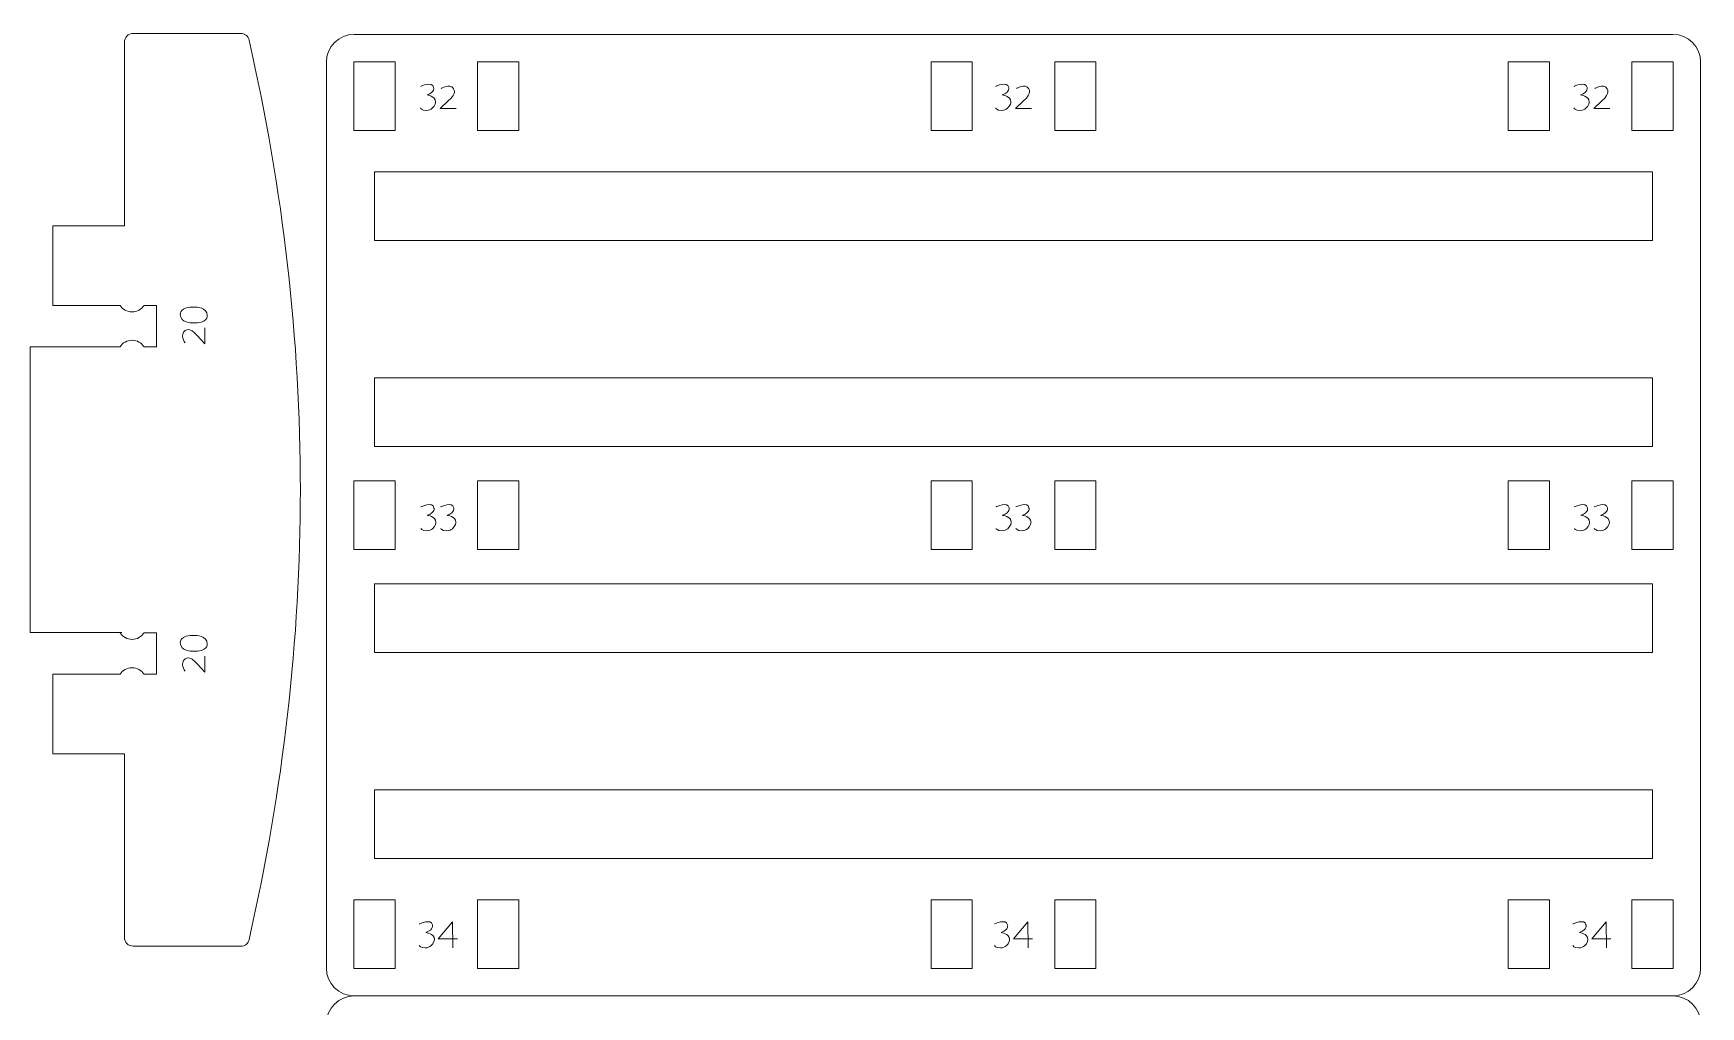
# Model space of a CAD drawing. Header units: centimetres. Extents: x -25 to 25, y -32.5 to 32.5.
# Drawn here: x 2.29 to 14.42, y -16.24 to -9.15 of the extents above; entities that cross this region are included whole.
import ezdxf

# ---------------------------------------------------------------- set-up
doc = ezdxf.new("R2010")
doc.units = ezdxf.units.CM
doc.header["$MEASUREMENT"] = 0
doc.layers.add('Capa 1', color=7, linetype='Continuous')

msp = doc.modelspace()

# ---------------------------------------------------------------- linework, layer by layer
at = {"layer": 'Capa 1', "color": 250, "lineweight": 20}
for points in [[(4.62396, -9.85802), (4.92396, -9.85802), (4.92396, -9.35804), (4.62396, -9.35804), (4.62396, -9.85802)], [(5.52396, -9.85802), (5.82396, -9.85802), (5.82396, -9.35804), (5.52396, -9.35804), (5.52396, -9.85802)], [(8.82396, -9.85802), (9.12396, -9.85802), (9.12396, -9.35804), (8.82396, -9.35804), (8.82396, -9.85802)], [(9.72396, -9.85802), (10.02396, -9.85802), (10.02396, -9.35804), (9.72396, -9.35804), (9.72396, -9.85802)], [(13.02396, -9.85802), (13.32396, -9.85802), (13.32396, -9.35804), (13.02396, -9.35804), (13.02396, -9.85802)], [(13.92396, -9.85802), (14.22396, -9.85802), (14.22396, -9.35804), (13.92396, -9.35804), (13.92396, -9.85802)], [(4.77396, -10.65802), (14.07396, -10.65802), (14.07396, -10.15802), (4.77396, -10.15802), (4.77396, -10.65802)], [(4.77396, -12.15802), (14.07396, -12.15802), (14.07396, -11.65802), (4.77396, -11.65802), (4.77396, -12.15802)], [(4.62396, -12.90802), (4.92396, -12.90802), (4.92396, -12.40804), (4.62396, -12.40804), (4.62396, -12.90802)], [(5.52396, -12.90802), (5.82396, -12.90802), (5.82396, -12.40804), (5.52396, -12.40804), (5.52396, -12.90802)], [(8.82396, -12.90802), (9.12396, -12.90802), (9.12396, -12.40804), (8.82396, -12.40804), (8.82396, -12.90802)], [(9.72396, -12.90802), (10.02396, -12.90802), (10.02396, -12.40804), (9.72396, -12.40804), (9.72396, -12.90802)], [(13.02396, -12.90802), (13.32396, -12.90802), (13.32396, -12.40804), (13.02396, -12.40804), (13.02396, -12.90802)], [(13.92396, -12.90802), (14.22396, -12.90802), (14.22396, -12.40804), (13.92396, -12.40804), (13.92396, -12.90802)], [(4.77396, -13.65802), (14.07396, -13.65802), (14.07396, -13.15802), (4.77396, -13.15802), (4.77396, -13.65802)], [(4.77396, -15.15802), (14.07396, -15.15802), (14.07396, -14.65802), (4.77396, -14.65802), (4.77396, -15.15802)], [(4.62396, -15.95802), (4.92396, -15.95802), (4.92396, -15.45804), (4.62396, -15.45804), (4.62396, -15.95802)], [(5.52396, -15.95802), (5.82396, -15.95802), (5.82396, -15.45804), (5.52396, -15.45804), (5.52396, -15.95802)], [(8.82396, -15.95802), (9.12396, -15.95802), (9.12396, -15.45804), (8.82396, -15.45804), (8.82396, -15.95802)], [(9.72396, -15.95802), (10.02396, -15.95802), (10.02396, -15.45804), (9.72396, -15.45804), (9.72396, -15.95802)], [(13.02396, -15.95802), (13.32396, -15.95802), (13.32396, -15.45804), (13.02396, -15.45804), (13.02396, -15.95802)], [(13.92396, -15.95802), (14.22396, -15.95802), (14.22396, -15.45804), (13.92396, -15.45804), (13.92396, -15.95802)]]:
    msp.add_lwpolyline(points, close=True, dxfattribs=at)
at = {"layer": 'Capa 1', "color": 250, "lineweight": 9}
for points, knots in [([(2.92214, -13.81636), (2.92214, -13.81636), (2.4321, -13.81636), (2.4321, -13.81636), (2.4321, -13.81636), (2.4321, -13.81636), (2.4321, -14.39641), (2.4321, -14.39641), (2.4321, -14.39641), (2.4321, -14.39641), (2.95361, -14.39641), (2.95361, -14.39641), (2.95361, -14.39641), (2.95361, -14.39641), (2.95361, -15.73283), (2.95361, -15.73283), (2.95361, -15.73283), (2.95364, -15.74957), (2.96028, -15.76564), (2.97214, -15.77747), (2.97214, -15.77747), (2.984, -15.7893), (2.99998, -15.79597), (3.01672, -15.79594), (3.01672, -15.79594), (3.01672, -15.79594), (3.80058, -15.79594), (3.80058, -15.79594), (3.80058, -15.79594), (3.81562, -15.79694), (3.82979, -15.79209), (3.8407, -15.78327), (3.8407, -15.78327), (3.85164, -15.77446), (3.85931, -15.7616), (3.86143, -15.74667), (3.86143, -15.74667), (4.35842, -13.5613), (4.35867, -11.38589), (3.8614, -9.2006), (3.8614, -9.2006), (3.85591, -9.17128), (3.82985, -9.15038), (3.80002, -9.15141), (3.80002, -9.15141), (3.80002, -9.15141), (3.01672, -9.15141), (3.01672, -9.15141), (3.01672, -9.15141), (2.99998, -9.15144), (2.98391, -9.15811), (2.97208, -9.16994), (2.97208, -9.16994), (2.96025, -9.1818), (2.95361, -9.19778), (2.95361, -9.21455), (2.95361, -9.21455), (2.95361, -9.21455), (2.95361, -10.55095), (2.95361, -10.55095), (2.95361, -10.55095), (2.95361, -10.55095), (2.4321, -10.55095), (2.4321, -10.55095), (2.4321, -10.55095), (2.4321, -10.55095), (2.4321, -11.13102), (2.4321, -11.13102), (2.4321, -11.13102), (2.4321, -11.13102), (2.92214, -11.13102), (2.92214, -11.13102)], [0, 0, 0, 0, 0.05263158, 0.05263158, 0.05263158, 0.05263158, 0.10526316, 0.10526316, 0.10526316, 0.10526316, 0.15789474, 0.15789474, 0.15789474, 0.15789474, 0.21052632, 0.21052632, 0.21052632, 0.21052632, 0.26315789, 0.26315789, 0.26315789, 0.26315789, 0.31578947, 0.31578947, 0.31578947, 0.31578947, 0.36842105, 0.36842105, 0.36842105, 0.36842105, 0.42105263, 0.42105263, 0.42105263, 0.42105263, 0.47368421, 0.47368421, 0.47368421, 0.47368421, 0.52631579, 0.52631579, 0.52631579, 0.52631579, 0.57894737, 0.57894737, 0.57894737, 0.57894737, 0.63157895, 0.63157895, 0.63157895, 0.63157895, 0.68421053, 0.68421053, 0.68421053, 0.68421053, 0.73684211, 0.73684211, 0.73684211, 0.73684211, 0.78947368, 0.78947368, 0.78947368, 0.78947368, 0.84210526, 0.84210526, 0.84210526, 0.84210526, 0.89473684, 0.89473684, 0.89473684, 0.89473684, 1, 1, 1, 1]), ([(3.09665, -11.13102), (3.07822, -11.15972), (3.04603, -11.17874), (3.00939, -11.17874), (3.00939, -11.17874), (2.97276, -11.17874), (2.94056, -11.15972), (2.92214, -11.13102)], [0, 0, 0, 0, 0.33333333, 0.33333333, 0.33333333, 0.33333333, 1, 1, 1, 1]), ([(3.09666, -11.43236), (3.09666, -11.43236), (3.18826, -11.43247), (3.18826, -11.43247), (3.18826, -11.43247), (3.18826, -11.43247), (3.18826, -11.13102), (3.18826, -11.13102), (3.18826, -11.13102), (3.18826, -11.13102), (3.09664, -11.13102), (3.09664, -11.13102)], [0, 0, 0, 0, 0.25, 0.25, 0.25, 0.25, 0.5, 0.5, 0.5, 0.5, 1, 1, 1, 1]), ([(3.09665, -11.43236), (3.07822, -11.40366), (3.04603, -11.38464), (3.00939, -11.38464), (3.00939, -11.38464), (2.97276, -11.38464), (2.94056, -11.40366), (2.92214, -11.43236)], [0, 0, 0, 0, 0.33333333, 0.33333333, 0.33333333, 0.33333333, 1, 1, 1, 1]), ([(2.92214, -11.43237), (2.92214, -11.43237), (2.26738, -11.43317), (2.26738, -11.43317), (2.26738, -11.43317), (2.26738, -11.43317), (2.26738, -13.51334), (2.26738, -13.51334), (2.26738, -13.51334), (2.26738, -13.51334), (2.934, -13.51334), (2.934, -13.51334)], [0, 0, 0, 0, 0.25, 0.25, 0.25, 0.25, 0.5, 0.5, 0.5, 0.5, 1, 1, 1, 1]), ([(3.09665, -13.51502), (3.07822, -13.54372), (3.04603, -13.56274), (3.00939, -13.56274), (3.00939, -13.56274), (2.97276, -13.56274), (2.94056, -13.54372), (2.92214, -13.51502)], [0, 0, 0, 0, 0.33333333, 0.33333333, 0.33333333, 0.33333333, 1, 1, 1, 1]), ([(3.09666, -13.81636), (3.09666, -13.81636), (3.18826, -13.81647), (3.18826, -13.81647), (3.18826, -13.81647), (3.18826, -13.81647), (3.18826, -13.51502), (3.18826, -13.51502), (3.18826, -13.51502), (3.18826, -13.51502), (3.09664, -13.51502), (3.09664, -13.51502)], [0, 0, 0, 0, 0.25, 0.25, 0.25, 0.25, 0.5, 0.5, 0.5, 0.5, 1, 1, 1, 1]), ([(3.09665, -13.81636), (3.07822, -13.78766), (3.04603, -13.76864), (3.00939, -13.76864), (3.00939, -13.76864), (2.97276, -13.76864), (2.94056, -13.78766), (2.92214, -13.81636)], [0, 0, 0, 0, 0.33333333, 0.33333333, 0.33333333, 0.33333333, 1, 1, 1, 1])]:
    msp.add_open_spline(points, degree=3, knots=knots, dxfattribs=at)
at = {"layer": 'Capa 1', "color": 250, "lineweight": 20}
for points, knots in [([(4.62617, -16.15802), (4.51495, -16.15802), (4.42396, -16.06703), (4.42396, -15.9558), (4.42396, -15.9558), (4.42396, -15.9558), (4.42396, -9.36024), (4.42396, -9.36024), (4.42396, -9.36024), (4.42396, -9.24901), (4.51495, -9.15802), (4.62617, -9.15802), (4.62617, -9.15802), (4.62617, -9.15802), (14.22173, -9.15802), (14.22173, -9.15802), (14.22173, -9.15802), (14.33297, -9.15802), (14.42396, -9.24901), (14.42396, -9.36024), (14.42396, -9.36024), (14.42396, -9.36024), (14.42396, -15.9558), (14.42396, -15.9558), (14.42396, -15.9558), (14.42396, -16.06703), (14.33297, -16.15802), (14.22173, -16.15802)], [0, 0, 0, 0, 0.125, 0.125, 0.125, 0.125, 0.25, 0.25, 0.25, 0.25, 0.375, 0.375, 0.375, 0.375, 0.5, 0.5, 0.5, 0.5, 0.625, 0.625, 0.625, 0.625, 0.75, 0.75, 0.75, 0.75, 1, 1, 1, 1]), ([(14.22173, -16.15802), (14.22173, -16.15802), (4.62617, -16.15802), (4.62617, -16.15802), (4.62617, -16.15802), (4.51493, -16.15802), (4.42394, -16.24901), (4.42394, -16.36024), (4.42394, -16.36024), (4.42394, -16.36024), (4.42394, -22.9558), (4.42394, -22.9558), (4.42394, -22.9558), (4.42394, -23.06703), (4.51493, -23.15802), (4.62617, -23.15802), (4.62617, -23.15802), (4.62617, -23.15802), (14.22173, -23.15802), (14.22173, -23.15802), (14.22173, -23.15802), (14.33295, -23.15802), (14.42394, -23.06703), (14.42394, -22.9558), (14.42394, -22.9558), (14.42394, -22.9558), (14.42394, -16.36024), (14.42394, -16.36024), (14.42394, -16.36024), (14.42394, -16.24901), (14.33295, -16.15802), (14.22173, -16.15802)], [0, 0, 0, 0, 0.11111111, 0.11111111, 0.11111111, 0.11111111, 0.22222222, 0.22222222, 0.22222222, 0.22222222, 0.33333333, 0.33333333, 0.33333333, 0.33333333, 0.44444444, 0.44444444, 0.44444444, 0.44444444, 0.55555556, 0.55555556, 0.55555556, 0.55555556, 0.66666667, 0.66666667, 0.66666667, 0.66666667, 0.77777778, 0.77777778, 0.77777778, 0.77777778, 1, 1, 1, 1])]:
    msp.add_open_spline(points, degree=3, knots=knots, dxfattribs=at)
at = {"layer": 'Capa 1', "color": 22, "lineweight": 5}
for points, knots in [([(5.10871, -9.69379), (5.10871, -9.69379), (5.11594, -9.71227), (5.15199, -9.71107), (5.15199, -9.71107), (5.1707, -9.71045), (5.1841, -9.70376), (5.19382, -9.69611), (5.19382, -9.69611), (5.21752, -9.67741), (5.21874, -9.64837), (5.21874, -9.64837), (5.21874, -9.64837), (5.21752, -9.60666), (5.1563, -9.59862), (5.1563, -9.59862), (5.1563, -9.59862), (5.21626, -9.57633), (5.20389, -9.5442), (5.20389, -9.5442), (5.20389, -9.5442), (5.19525, -9.49477), (5.10871, -9.53676), (5.10871, -9.53676)], [0, 0, 0, 0, 0.14285714, 0.14285714, 0.14285714, 0.14285714, 0.28571429, 0.28571429, 0.28571429, 0.28571429, 0.42857143, 0.42857143, 0.42857143, 0.42857143, 0.57142857, 0.57142857, 0.57142857, 0.57142857, 0.71428571, 0.71428571, 0.71428571, 0.71428571, 1, 1, 1, 1]), ([(5.25901, -9.55239), (5.25901, -9.55239), (5.32084, -9.51158), (5.348, -9.55239), (5.348, -9.55239), (5.348, -9.55239), (5.37892, -9.58329), (5.31093, -9.64263)], [0, 0, 0, 0, 0.33333333, 0.33333333, 0.33333333, 0.33333333, 1, 1, 1, 1]), ([(9.29423, -9.69379), (9.29423, -9.69379), (9.30146, -9.71227), (9.33751, -9.71107), (9.33751, -9.71107), (9.35622, -9.71045), (9.36962, -9.70376), (9.37934, -9.69611), (9.37934, -9.69611), (9.40304, -9.67741), (9.40426, -9.64837), (9.40426, -9.64837), (9.40426, -9.64837), (9.40304, -9.60666), (9.34182, -9.59862), (9.34182, -9.59862), (9.34182, -9.59862), (9.40178, -9.57633), (9.38941, -9.5442), (9.38941, -9.5442), (9.38941, -9.5442), (9.38077, -9.49477), (9.29423, -9.53676), (9.29423, -9.53676)], [0, 0, 0, 0, 0.14285714, 0.14285714, 0.14285714, 0.14285714, 0.28571429, 0.28571429, 0.28571429, 0.28571429, 0.42857143, 0.42857143, 0.42857143, 0.42857143, 0.57142857, 0.57142857, 0.57142857, 0.57142857, 0.71428571, 0.71428571, 0.71428571, 0.71428571, 1, 1, 1, 1]), ([(9.44453, -9.55239), (9.44453, -9.55239), (9.50636, -9.51158), (9.53352, -9.55239), (9.53352, -9.55239), (9.53352, -9.55239), (9.56444, -9.58329), (9.49645, -9.64263)], [0, 0, 0, 0, 0.33333333, 0.33333333, 0.33333333, 0.33333333, 1, 1, 1, 1]), ([(13.50303, -9.69379), (13.50303, -9.69379), (13.51026, -9.71227), (13.54631, -9.71107), (13.54631, -9.71107), (13.56502, -9.71045), (13.57842, -9.70376), (13.58814, -9.69611), (13.58814, -9.69611), (13.61184, -9.67741), (13.61306, -9.64837), (13.61306, -9.64837), (13.61306, -9.64837), (13.61184, -9.60666), (13.55062, -9.59862), (13.55062, -9.59862), (13.55062, -9.59862), (13.61058, -9.57633), (13.59821, -9.5442), (13.59821, -9.5442), (13.59821, -9.5442), (13.58957, -9.49477), (13.50303, -9.53676), (13.50303, -9.53676)], [0, 0, 0, 0, 0.14285714, 0.14285714, 0.14285714, 0.14285714, 0.28571429, 0.28571429, 0.28571429, 0.28571429, 0.42857143, 0.42857143, 0.42857143, 0.42857143, 0.57142857, 0.57142857, 0.57142857, 0.57142857, 0.71428571, 0.71428571, 0.71428571, 0.71428571, 1, 1, 1, 1]), ([(13.65333, -9.55239), (13.65333, -9.55239), (13.71516, -9.51158), (13.74232, -9.55239), (13.74232, -9.55239), (13.74232, -9.55239), (13.77324, -9.58329), (13.70525, -9.64263)], [0, 0, 0, 0, 0.33333333, 0.33333333, 0.33333333, 0.33333333, 1, 1, 1, 1]), ([(5.31093, -9.64263), (5.31093, -9.64263), (5.25285, -9.69701), (5.25285, -9.69701), (5.25285, -9.69701), (5.25285, -9.69701), (5.36817, -9.69701), (5.36817, -9.69701)], [0, 0, 0, 0, 0.33333333, 0.33333333, 0.33333333, 0.33333333, 1, 1, 1, 1]), ([(9.49645, -9.64263), (9.49645, -9.64263), (9.43837, -9.69701), (9.43837, -9.69701), (9.43837, -9.69701), (9.43837, -9.69701), (9.55369, -9.69701), (9.55369, -9.69701)], [0, 0, 0, 0, 0.33333333, 0.33333333, 0.33333333, 0.33333333, 1, 1, 1, 1]), ([(13.70525, -9.64263), (13.70525, -9.64263), (13.64717, -9.69701), (13.64717, -9.69701), (13.64717, -9.69701), (13.64717, -9.69701), (13.76249, -9.69701), (13.76249, -9.69701)], [0, 0, 0, 0, 0.33333333, 0.33333333, 0.33333333, 0.33333333, 1, 1, 1, 1]), ([(3.36092, -11.19758), (3.36092, -11.19758), (3.35327, -11.13791), (3.47011, -11.1439), (3.47011, -11.1439), (3.47011, -11.1439), (3.55916, -11.14394), (3.55692, -11.2049)], [0, 0, 0, 0, 0.33333333, 0.33333333, 0.33333333, 0.33333333, 1, 1, 1, 1]), ([(3.5567, -11.2049), (3.5567, -11.2049), (3.56439, -11.26452), (3.44749, -11.25851), (3.44749, -11.25851), (3.44749, -11.25851), (3.35843, -11.25851), (3.36073, -11.19758)], [0, 0, 0, 0, 0.33333333, 0.33333333, 0.33333333, 0.33333333, 1, 1, 1, 1]), ([(3.39559, -11.4036), (3.39559, -11.4036), (3.35478, -11.34177), (3.39559, -11.31461), (3.39559, -11.31461), (3.39559, -11.31461), (3.42649, -11.28369), (3.48583, -11.35168)], [0, 0, 0, 0, 0.33333333, 0.33333333, 0.33333333, 0.33333333, 1, 1, 1, 1]), ([(3.48583, -11.35168), (3.48583, -11.35168), (3.54021, -11.40976), (3.54021, -11.40976), (3.54021, -11.40976), (3.54021, -11.40976), (3.54021, -11.29444), (3.54021, -11.29444)], [0, 0, 0, 0, 0.33333333, 0.33333333, 0.33333333, 0.33333333, 1, 1, 1, 1]), ([(5.11116, -12.75442), (5.11116, -12.75442), (5.11839, -12.7729), (5.15444, -12.7717), (5.15444, -12.7717), (5.17315, -12.77108), (5.18655, -12.76439), (5.19627, -12.75674), (5.19627, -12.75674), (5.21997, -12.73804), (5.22119, -12.709), (5.22119, -12.709), (5.22119, -12.709), (5.21997, -12.66729), (5.15875, -12.65925), (5.15875, -12.65925), (5.15875, -12.65925), (5.21871, -12.63696), (5.20634, -12.60483), (5.20634, -12.60483), (5.20634, -12.60483), (5.1977, -12.5554), (5.11116, -12.59739), (5.11116, -12.59739)], [0, 0, 0, 0, 0.14285714, 0.14285714, 0.14285714, 0.14285714, 0.28571429, 0.28571429, 0.28571429, 0.28571429, 0.42857143, 0.42857143, 0.42857143, 0.42857143, 0.57142857, 0.57142857, 0.57142857, 0.57142857, 0.71428571, 0.71428571, 0.71428571, 0.71428571, 1, 1, 1, 1]), ([(5.25568, -12.75442), (5.25568, -12.75442), (5.26291, -12.7729), (5.29896, -12.7717), (5.29896, -12.7717), (5.31767, -12.77108), (5.33107, -12.76439), (5.34079, -12.75674), (5.34079, -12.75674), (5.36449, -12.73804), (5.36571, -12.709), (5.36571, -12.709), (5.36571, -12.709), (5.36449, -12.66729), (5.30327, -12.65925), (5.30327, -12.65925), (5.30327, -12.65925), (5.36323, -12.63696), (5.35086, -12.60483), (5.35086, -12.60483), (5.35086, -12.60483), (5.34222, -12.5554), (5.25568, -12.59739), (5.25568, -12.59739)], [0, 0, 0, 0, 0.14285714, 0.14285714, 0.14285714, 0.14285714, 0.28571429, 0.28571429, 0.28571429, 0.28571429, 0.42857143, 0.42857143, 0.42857143, 0.42857143, 0.57142857, 0.57142857, 0.57142857, 0.57142857, 0.71428571, 0.71428571, 0.71428571, 0.71428571, 1, 1, 1, 1]), ([(9.29668, -12.75442), (9.29668, -12.75442), (9.30391, -12.7729), (9.33996, -12.7717), (9.33996, -12.7717), (9.35867, -12.77108), (9.37207, -12.76439), (9.38179, -12.75674), (9.38179, -12.75674), (9.40549, -12.73804), (9.40671, -12.709), (9.40671, -12.709), (9.40671, -12.709), (9.40549, -12.66729), (9.34427, -12.65925), (9.34427, -12.65925), (9.34427, -12.65925), (9.40423, -12.63696), (9.39186, -12.60483), (9.39186, -12.60483), (9.39186, -12.60483), (9.38322, -12.5554), (9.29668, -12.59739), (9.29668, -12.59739)], [0, 0, 0, 0, 0.14285714, 0.14285714, 0.14285714, 0.14285714, 0.28571429, 0.28571429, 0.28571429, 0.28571429, 0.42857143, 0.42857143, 0.42857143, 0.42857143, 0.57142857, 0.57142857, 0.57142857, 0.57142857, 0.71428571, 0.71428571, 0.71428571, 0.71428571, 1, 1, 1, 1]), ([(9.4412, -12.75442), (9.4412, -12.75442), (9.44843, -12.7729), (9.48448, -12.7717), (9.48448, -12.7717), (9.50319, -12.77108), (9.51659, -12.76439), (9.52631, -12.75674), (9.52631, -12.75674), (9.55001, -12.73804), (9.55123, -12.709), (9.55123, -12.709), (9.55123, -12.709), (9.55001, -12.66729), (9.48879, -12.65925), (9.48879, -12.65925), (9.48879, -12.65925), (9.54875, -12.63696), (9.53638, -12.60483), (9.53638, -12.60483), (9.53638, -12.60483), (9.52774, -12.5554), (9.4412, -12.59739), (9.4412, -12.59739)], [0, 0, 0, 0, 0.14285714, 0.14285714, 0.14285714, 0.14285714, 0.28571429, 0.28571429, 0.28571429, 0.28571429, 0.42857143, 0.42857143, 0.42857143, 0.42857143, 0.57142857, 0.57142857, 0.57142857, 0.57142857, 0.71428571, 0.71428571, 0.71428571, 0.71428571, 1, 1, 1, 1]), ([(13.50548, -12.75442), (13.50548, -12.75442), (13.51271, -12.7729), (13.54876, -12.7717), (13.54876, -12.7717), (13.56747, -12.77108), (13.58087, -12.76439), (13.59059, -12.75674), (13.59059, -12.75674), (13.61429, -12.73804), (13.61551, -12.709), (13.61551, -12.709), (13.61551, -12.709), (13.61429, -12.66729), (13.55307, -12.65925), (13.55307, -12.65925), (13.55307, -12.65925), (13.61303, -12.63696), (13.60066, -12.60483), (13.60066, -12.60483), (13.60066, -12.60483), (13.59202, -12.5554), (13.50548, -12.59739), (13.50548, -12.59739)], [0, 0, 0, 0, 0.14285714, 0.14285714, 0.14285714, 0.14285714, 0.28571429, 0.28571429, 0.28571429, 0.28571429, 0.42857143, 0.42857143, 0.42857143, 0.42857143, 0.57142857, 0.57142857, 0.57142857, 0.57142857, 0.71428571, 0.71428571, 0.71428571, 0.71428571, 1, 1, 1, 1]), ([(13.65, -12.75442), (13.65, -12.75442), (13.65723, -12.7729), (13.69328, -12.7717), (13.69328, -12.7717), (13.71199, -12.77108), (13.72539, -12.76439), (13.73511, -12.75674), (13.73511, -12.75674), (13.75881, -12.73804), (13.76003, -12.709), (13.76003, -12.709), (13.76003, -12.709), (13.75881, -12.66729), (13.69759, -12.65925), (13.69759, -12.65925), (13.69759, -12.65925), (13.75755, -12.63696), (13.74518, -12.60483), (13.74518, -12.60483), (13.74518, -12.60483), (13.73654, -12.5554), (13.65, -12.59739), (13.65, -12.59739)], [0, 0, 0, 0, 0.14285714, 0.14285714, 0.14285714, 0.14285714, 0.28571429, 0.28571429, 0.28571429, 0.28571429, 0.42857143, 0.42857143, 0.42857143, 0.42857143, 0.57142857, 0.57142857, 0.57142857, 0.57142857, 0.71428571, 0.71428571, 0.71428571, 0.71428571, 1, 1, 1, 1]), ([(3.36092, -13.58799), (3.36092, -13.58799), (3.35327, -13.52832), (3.47011, -13.53431), (3.47011, -13.53431), (3.47011, -13.53431), (3.55916, -13.53435), (3.55692, -13.59531)], [0, 0, 0, 0, 0.33333333, 0.33333333, 0.33333333, 0.33333333, 1, 1, 1, 1]), ([(3.5567, -13.59531), (3.5567, -13.59531), (3.56439, -13.65493), (3.44749, -13.64892), (3.44749, -13.64892), (3.44749, -13.64892), (3.35843, -13.64892), (3.36073, -13.58799)], [0, 0, 0, 0, 0.33333333, 0.33333333, 0.33333333, 0.33333333, 1, 1, 1, 1]), ([(3.39559, -13.79401), (3.39559, -13.79401), (3.35478, -13.73218), (3.39559, -13.70502), (3.39559, -13.70502), (3.39559, -13.70502), (3.42649, -13.6741), (3.48583, -13.74209)], [0, 0, 0, 0, 0.33333333, 0.33333333, 0.33333333, 0.33333333, 1, 1, 1, 1]), ([(3.48583, -13.74209), (3.48583, -13.74209), (3.54021, -13.80017), (3.54021, -13.80017), (3.54021, -13.80017), (3.54021, -13.80017), (3.54021, -13.68485), (3.54021, -13.68485)], [0, 0, 0, 0, 0.33333333, 0.33333333, 0.33333333, 0.33333333, 1, 1, 1, 1]), ([(5.09977, -15.79148), (5.09977, -15.79148), (5.107, -15.80996), (5.14305, -15.80876), (5.14305, -15.80876), (5.16176, -15.80814), (5.17516, -15.80145), (5.18488, -15.7938), (5.18488, -15.7938), (5.20858, -15.7751), (5.2098, -15.74606), (5.2098, -15.74606), (5.2098, -15.74606), (5.20858, -15.70435), (5.14736, -15.69631), (5.14736, -15.69631), (5.14736, -15.69631), (5.20732, -15.67402), (5.19495, -15.64189), (5.19495, -15.64189), (5.19495, -15.64189), (5.18631, -15.59246), (5.09977, -15.63445), (5.09977, -15.63445)], [0, 0, 0, 0, 0.14285714, 0.14285714, 0.14285714, 0.14285714, 0.28571429, 0.28571429, 0.28571429, 0.28571429, 0.42857143, 0.42857143, 0.42857143, 0.42857143, 0.57142857, 0.57142857, 0.57142857, 0.57142857, 0.71428571, 0.71428571, 0.71428571, 0.71428571, 1, 1, 1, 1]), ([(5.37711, -15.74297), (5.37711, -15.74297), (5.23745, -15.74297), (5.23745, -15.74297), (5.23745, -15.74297), (5.23745, -15.74297), (5.3425, -15.61936), (5.3425, -15.61936), (5.3425, -15.61936), (5.3425, -15.61936), (5.34371, -15.80727), (5.34371, -15.80727)], [0, 0, 0, 0, 0.25, 0.25, 0.25, 0.25, 0.5, 0.5, 0.5, 0.5, 1, 1, 1, 1]), ([(9.28529, -15.79148), (9.28529, -15.79148), (9.29252, -15.80996), (9.32857, -15.80876), (9.32857, -15.80876), (9.34728, -15.80814), (9.36068, -15.80145), (9.3704, -15.7938), (9.3704, -15.7938), (9.3941, -15.7751), (9.39532, -15.74606), (9.39532, -15.74606), (9.39532, -15.74606), (9.3941, -15.70435), (9.33288, -15.69631), (9.33288, -15.69631), (9.33288, -15.69631), (9.39284, -15.67402), (9.38047, -15.64189), (9.38047, -15.64189), (9.38047, -15.64189), (9.37183, -15.59246), (9.28529, -15.63445), (9.28529, -15.63445)], [0, 0, 0, 0, 0.14285714, 0.14285714, 0.14285714, 0.14285714, 0.28571429, 0.28571429, 0.28571429, 0.28571429, 0.42857143, 0.42857143, 0.42857143, 0.42857143, 0.57142857, 0.57142857, 0.57142857, 0.57142857, 0.71428571, 0.71428571, 0.71428571, 0.71428571, 1, 1, 1, 1]), ([(9.56263, -15.74297), (9.56263, -15.74297), (9.42297, -15.74297), (9.42297, -15.74297), (9.42297, -15.74297), (9.42297, -15.74297), (9.52802, -15.61936), (9.52802, -15.61936), (9.52802, -15.61936), (9.52802, -15.61936), (9.52923, -15.80727), (9.52923, -15.80727)], [0, 0, 0, 0, 0.25, 0.25, 0.25, 0.25, 0.5, 0.5, 0.5, 0.5, 1, 1, 1, 1]), ([(13.49409, -15.79148), (13.49409, -15.79148), (13.50132, -15.80996), (13.53737, -15.80876), (13.53737, -15.80876), (13.55608, -15.80814), (13.56948, -15.80145), (13.5792, -15.7938), (13.5792, -15.7938), (13.6029, -15.7751), (13.60412, -15.74606), (13.60412, -15.74606), (13.60412, -15.74606), (13.6029, -15.70435), (13.54168, -15.69631), (13.54168, -15.69631), (13.54168, -15.69631), (13.60164, -15.67402), (13.58927, -15.64189), (13.58927, -15.64189), (13.58927, -15.64189), (13.58063, -15.59246), (13.49409, -15.63445), (13.49409, -15.63445)], [0, 0, 0, 0, 0.14285714, 0.14285714, 0.14285714, 0.14285714, 0.28571429, 0.28571429, 0.28571429, 0.28571429, 0.42857143, 0.42857143, 0.42857143, 0.42857143, 0.57142857, 0.57142857, 0.57142857, 0.57142857, 0.71428571, 0.71428571, 0.71428571, 0.71428571, 1, 1, 1, 1]), ([(13.77143, -15.74297), (13.77143, -15.74297), (13.63177, -15.74297), (13.63177, -15.74297), (13.63177, -15.74297), (13.63177, -15.74297), (13.73682, -15.61936), (13.73682, -15.61936), (13.73682, -15.61936), (13.73682, -15.61936), (13.73803, -15.80727), (13.73803, -15.80727)], [0, 0, 0, 0, 0.25, 0.25, 0.25, 0.25, 0.5, 0.5, 0.5, 0.5, 1, 1, 1, 1])]:
    msp.add_open_spline(points, degree=3, knots=knots, dxfattribs=at)

doc.saveas('drawing.dxf')
